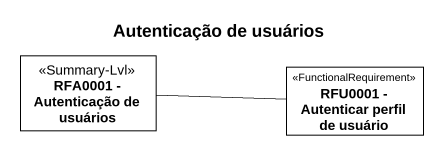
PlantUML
@startuml
title Autenticação de usuários
hide circle
hide empty members
class "RFA0001 - Autenticação de usuários" as RFA0001_Autenticação_de <<Summary-Lvl>>
class "RFU0001 - Autenticar perfil de usuário" as RFU0001_Autenticar_perfil <<FunctionalRequirement>>
RFA0001_Autenticação_de -right- RFU0001_Autenticar_perfil
@enduml
